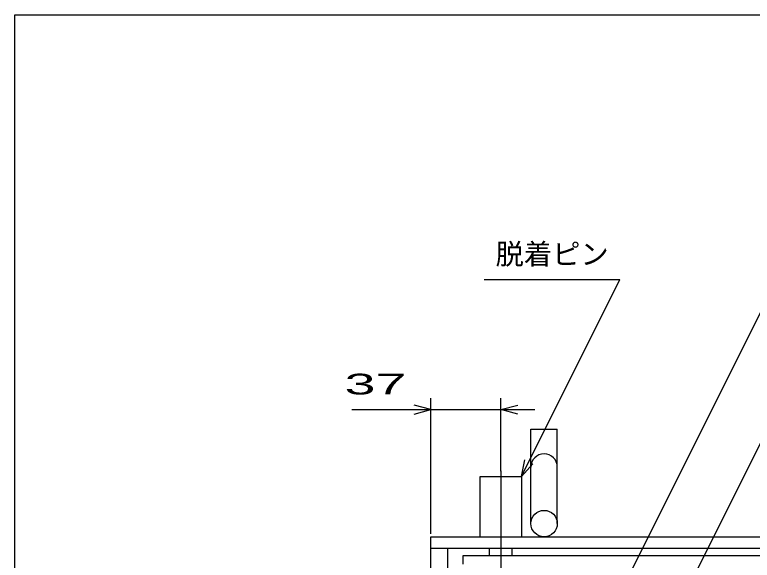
# Model space of a CAD drawing. Units: millimetres, scale not verified. Extents: x -1092 to 1039, y -770 to 632.
# Drawn here: x -1037.4 to -646.2, y 342.6 to 632.1 of the extents above; entities that cross this region are included whole.
import ezdxf
from ezdxf.enums import TextEntityAlignment as Align

# ---------------------------------------------------------------- set-up
doc = ezdxf.new("R2010")
doc.units = ezdxf.units.MM
doc.header["$LTSCALE"] = 6
doc.linetypes.add('LONG_DASHED_DOTTED', pattern=[15.25, 12, -1.5, 0.25, -1.5])
for name, color, linetype, lineweight in [('0_2', 150, 'Continuous', 25), ('16', 3, 'Continuous', 25), ('19', 6, 'Continuous', 25), ('22', 4, 'Continuous', 25)]:
    doc.layers.add(name, color=color, linetype=linetype, lineweight=lineweight)
doc.styles.add('ベクトル', font='')
doc.styles.get('ベクトル').set_extended_font_data('ベクトル')

msp = doc.modelspace()

# ---------------------------------------------------------------- linework, layer by layer
at = {"layer": '0_2'}
for p, q in [((-1037.4, -687.9), (-1037.4, 632.1)), ((-1037.4, 632.1), (1038.6, 632.1))]:
    msp.add_line(p, q, dxfattribs=at)
at = {"layer": '16'}
for p, q in [((-799.6, 345.1), (-305.6, 345.1)), ((-799.6, 340.6), (-799.6, 345.1))]:
    msp.add_line(p, q, dxfattribs=at)
at = {"layer": '19'}
for p, q in [((-763.6, 362.1), (-763.6, 412.1)), ((-763.6, 412.1), (-749.6, 412.1)), ((-749.6, 362.1), (-749.6, 412.1)), ((-790.6, 355.1), (-790.6, 387.1)), ((-790.6, 387.1), (-768.6, 387.1)), ((-768.6, 387.1), (-768.6, 355.1)), ((-816.6, 355.1), (-288.6, 355.1)), ((-816.6, -164.9), (-816.6, 355.1)), ((-816.6, 349.1), (-288.6, 349.1)), ((-807.6, -158.9), (-807.6, 349.1)), ((-785.6, 345.1), (-785.6, 349.1)), ((-773.6, 345.1), (-773.6, 349.1))]:
    msp.add_line(p, q, dxfattribs=at)
at = {"layer": '19', "linetype": 'LONG_DASHED_DOTTED'}
msp.add_line((-779.6, 390.1), (-779.6, 322.1), dxfattribs=at)
at = {"layer": '19'}
msp.add_circle((-756.6, 362.1), 7, dxfattribs=at)
msp.add_arc((-756.6, 392.1), 7, 0, 180, dxfattribs=at)
at = {"layer": '22'}
for p, q in [((-779.6, 198.6), (-621.85, 514.1)), ((-788.35, 491.6), (-716.35, 491.6)), ((-768.6, 387.1), (-716.35, 491.6)), ((-719.85, 248.6), (-599.6, 489.1)), ((-816.6, 356.6), (-816.6, 428.6)), ((-779.6, 389.898), (-779.6, 428.6)), ((-858.6, 422.6), (-816.6, 422.6)), ((-816.6, 422.6), (-825.6, 425)), ((-825.6, 420.2), (-816.6, 422.6)), ((-816.6, 422.6), (-779.6, 422.6)), ((-779.6, 422.6), (-770.6, 425)), ((-770.6, 420.2), (-779.6, 422.6)), ((-779.6, 422.6), (-761.6, 422.6)), ((-768.6, 387.1), (-766.8, 395.86)), ((-768.6, 387.1), (-762.6, 393.7))]:
    msp.add_line(p, q, dxfattribs=at)

# ---------------------------------------------------------------- texts
at = {"layer": '22', "color": 2, "style": 'ベクトル'}
msp.add_text('脱着ピン', height=11, dxfattribs=at).set_placement((-782.35, 505.1), align=Align.MIDDLE_LEFT)
at = {"layer": '22', "color": 2, "style": 'ベクトル', "width": 2}
msp.add_text(' 37 ', height=11, dxfattribs=at).set_placement((-870.6, 436.1), align=Align.MIDDLE_LEFT)

doc.saveas('drawing.dxf')
